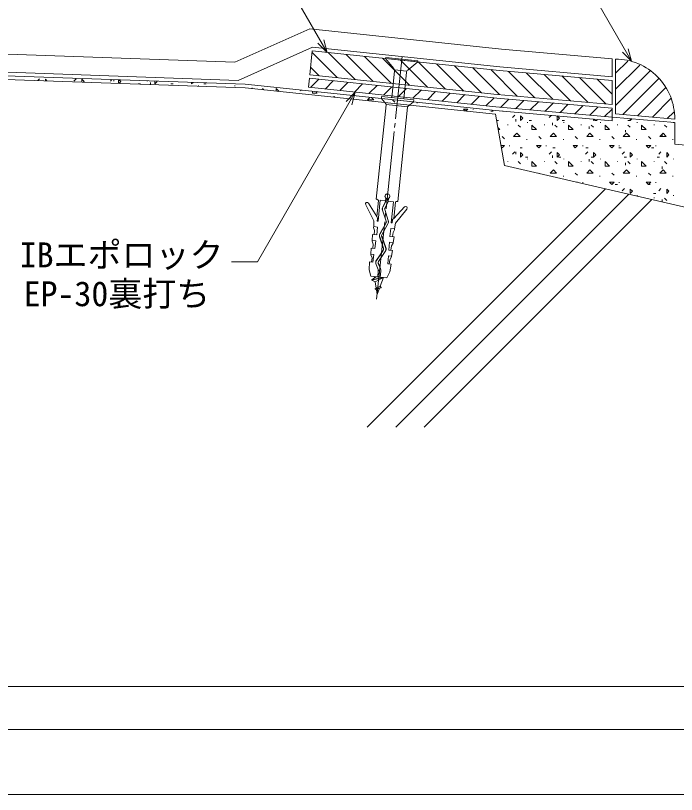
# Model space of a CAD drawing. Units: millimetres, scale not verified. Extents: x -742 to 742, y -525 to 525.
# Drawn here: x -194.4 to 111.8, y -525 to -164.4 of the extents above; entities that cross this region are included whole.
import ezdxf
from ezdxf.enums import TextEntityAlignment as Align

# ---------------------------------------------------------------- set-up
doc = ezdxf.new("R2010")
doc.units = ezdxf.units.MM
doc.header["$LTSCALE"] = 2
doc.linetypes.add('LONG_CHAIN', pattern=[21, 18, -1, 1, -1])
for name, color, linetype, lineweight in [('0-0_用紙枠', 134, 'Continuous', 9), ('0-1_輪郭線', 2, 'Continuous', 9), ('0-2_図面枠', 7, 'Continuous', 9), ('0-3_文字', 5, 'Continuous', 9), ('0-7_躯体', 7, 'Continuous', 9), ('0-9_シーリング(IBｼﾘｺｰﾝ)', 7, 'Continuous', 9), ('0-A_部材(細線)', 5, 'Continuous', 9), ('0-B_IBｼｰﾄ', 7, 'Continuous', 9), ('0-C_部材(ﾋﾞｽ類)', 7, 'Continuous', 9), ('0-D_中心線', 2, 'LONG_CHAIN', 9), ('0-E_寸法線', 7, 'Continuous', 9)]:
    doc.layers.add(name, color=color, linetype=linetype, lineweight=lineweight)
doc.styles.add('ＭＳ ゴシック', font='')
doc.styles.get('ＭＳ ゴシック').set_extended_font_data('MS Gothic')

msp = doc.modelspace()

# ---------------------------------------------------------------- linework, layer by layer
at = {"layer": '0-0_用紙枠'}
msp.add_lwpolyline([(-742.5, -525), (742.5, -525), (742.5, 525), (-742.5, 525)], close=True, dxfattribs=at)
at = {"layer": '0-1_輪郭線'}
msp.add_lwpolyline([(-692.5, -475), (692.5, -475), (692.5, 475), (-692.5, 475)], close=True, dxfattribs=at)
at = {"layer": '0-2_図面枠'}
msp.add_lwpolyline([(-712.5, -495), (712.5, -495), (712.5, 495), (-712.5, 495)], close=True, dxfattribs=at)
at = {"layer": '0-7_躯体'}
for p, q in [((-184.064, -194.501), (-183.208, -193.645)), ((-180.562, -194.623), (-180.562, -193.909)), ((-179.823, -194.649), (-180.562, -193.909)), ((-167.333, -194.704), (-166.275, -193.645)), ((-163.629, -195.215), (-163.629, -193.909)), ((-162.57, -194.968), (-163.629, -193.909)), ((-150.4, -194.704), (-149.729, -194.033)), ((-148.812, -194.756), (-148.812, -194.065)), ((-146.695, -195.806), (-146.695, -194.139)), ((-145.637, -194.968), (-146.458, -194.147)), ((-133.467, -194.704), (-133.367, -194.604)), ((-162.845, -195.242), (-162.571, -194.968)), ((-146.483, -195.813), (-145.638, -194.968)), ((-137.594, -196.026), (-136.535, -196.026)), ((-131.879, -196.323), (-131.879, -195.391)), ((-129.763, -196.027), (-128.704, -194.968)), ((-129.762, -196.026), (-129.762, -194.73)), ((-128.704, -194.968), (-128.912, -194.76)), ((-122.354, -196.026), (-121.295, -196.026)), ((-112.829, -196.026), (-112.829, -195.321)), ((-112.829, -196.027), (-112.148, -195.345)), ((-109.654, -197.084), (-109.654, -196.82)), ((-107.114, -196.026), (-106.055, -196.026)), ((-95.896, -196.027), (-95.786, -195.917)), ((-95.895, -196.026), (-95.895, -195.913)), ((-92.72, -197.084), (-92.72, -196.82)), ((-84.783, -198.143), (-84.783, -197.878)), ((-79.403, -198.761), (-80.02, -198.143)), ((-72.307, -199.506), (-73.671, -198.143)), ((-73.67, -199.363), (-73.67, -198.143)), ((-62.029, -199.201), (-62.347, -198.883)), ((-56.737, -200.259), (-56.737, -199.473)), ((-56.737, -200.259), (-54.62, -200.259)), ((-54.621, -200.259), (-55.251, -199.629)), ((-47.002, -202.166), (-46.774, -201.937)), ((-46.492, -202.22), (-46.774, -201.938)), ((-31.337, -203.434), (-30.169, -202.266)), ((-31.337, -203.434), (-28.344, -203.434)), ((-28.344, -203.434), (-29.435, -202.344)), ((-18.637, -204.493), (-19.695, -203.434)), ((-8.318, -205.022), (-8.318, -204.757)), ((13.113, -207.668), (15.23, -207.668)), ((14.025, -208.58), (13.113, -207.668)), ((14.289, -208.608), (15.229, -207.668)), ((17.611, -207.932), (17.611, -207.668)), ((25.813, -208.726), (26.871, -208.726)), ((31.105, -208.726), (31.026, -208.647)), ((31.104, -208.727), (31.171, -208.66)), ((35.867, -211.637), (36.925, -210.579)), ((37.455, -213.383), (37.455, -212.324)), ((39.571, -212.959), (39.571, -210.843)), ((40.63, -211.901), (39.571, -210.843)), ((39.571, -212.96), (40.629, -211.902)), ((52.8, -211.637), (53.797, -210.64)), ((56.504, -212.96), (57.562, -211.902)), ((56.505, -212.959), (56.505, -210.876)), ((57.563, -211.901), (56.541, -210.88)), ((73.437, -212.96), (73.991, -212.406)), ((73.438, -212.959), (73.438, -212.358)), ((90.371, -212.959), (90.371, -212.173)), ((90.371, -212.96), (91.095, -212.236)), ((28.521, -212.959), (29.411, -212.959)), ((30.046, -217.193), (29.1, -216.247)), ((33.75, -215.076), (33.75, -214.812)), ((39.571, -216.134), (38.513, -215.076)), ((42.746, -214.018), (42.746, -213.753)), ((43.593, -212.959), (44.651, -212.959)), ((44.863, -217.193), (44.863, -215.076)), ((46.979, -217.193), (44.863, -215.076)), ((50.684, -215.076), (50.684, -214.812)), ((54.388, -215.076), (54.388, -214.018)), ((56.505, -216.134), (55.446, -215.076)), ((58.833, -212.959), (59.891, -212.959)), ((59.68, -214.018), (59.68, -213.753)), ((61.796, -217.193), (61.796, -215.076)), ((63.913, -217.193), (61.796, -215.076)), ((67.617, -215.076), (67.617, -214.812)), ((71.321, -216.769), (71.321, -215.711)), ((73.438, -216.134), (72.38, -215.076)), ((74.073, -212.959), (75.131, -212.959)), ((76.613, -214.018), (76.613, -213.753)), ((80.846, -217.193), (78.729, -215.076)), ((78.73, -217.193), (78.73, -215.076)), ((84.55, -215.076), (84.55, -214.812)), ((89.313, -212.959), (90.371, -212.959)), ((90.371, -216.134), (89.313, -215.076)), ((93.546, -214.018), (93.546, -213.753)), ((95.663, -217.193), (95.663, -215.076)), ((97.779, -217.193), (95.663, -215.076)), ((101.484, -215.076), (101.484, -214.812)), ((107.305, -216.134), (106.246, -215.076)), ((110.48, -214.018), (110.48, -213.932)), ((29.267, -217.193), (30.046, -217.193)), ((36.396, -220.368), (37.893, -218.871)), ((39.39, -220.368), (37.893, -218.871)), ((44.863, -217.193), (46.98, -217.193)), ((53.33, -220.368), (54.826, -218.871)), ((56.323, -220.368), (54.826, -218.871)), ((61.796, -217.193), (63.913, -217.193)), ((70.263, -220.368), (71.76, -218.871)), ((73.256, -220.368), (71.76, -218.871)), ((78.73, -217.193), (80.846, -217.193)), ((87.196, -220.368), (88.693, -218.871)), ((88.255, -218.463), (88.255, -217.404)), ((90.19, -220.368), (88.693, -218.871)), ((95.663, -217.193), (97.78, -217.193)), ((104.13, -220.368), (105.626, -218.871)), ((105.188, -220.156), (105.188, -219.098)), ((107.123, -220.368), (105.626, -218.871)), ((32.163, -221.426), (31.105, -220.368)), ((36.396, -220.368), (39.39, -220.368)), ((42.482, -221.955), (42.482, -221.691)), ((49.096, -221.426), (48.038, -220.368)), ((53.33, -220.368), (56.323, -220.368)), ((59.415, -221.955), (59.415, -221.691)), ((66.03, -221.426), (64.971, -220.368)), ((70.263, -220.368), (73.256, -220.368)), ((76.348, -221.955), (76.348, -221.691)), ((82.963, -221.426), (81.905, -220.368)), ((87.196, -220.368), (90.19, -220.368)), ((93.282, -221.955), (93.282, -221.691)), ((99.896, -221.426), (98.838, -220.368)), ((104.13, -220.368), (107.123, -220.368)), ((110.215, -221.955), (110.215, -221.691)), ((30.573, -224.601), (32.163, -224.601)), ((31.105, -225.659), (30.686, -225.241)), ((31.104, -225.66), (32.162, -224.602)), ((34.544, -224.866), (34.544, -224.601)), ((39.36, -225.659), (40.418, -225.659)), ((46.98, -224.601), (49.096, -224.601)), ((48.038, -225.659), (46.98, -224.601)), ((48.037, -225.66), (49.096, -224.602)), ((51.477, -224.866), (51.477, -224.601)), ((54.6, -225.659), (55.658, -225.659)), ((63.913, -224.601), (66.03, -224.601)), ((64.971, -225.659), (63.913, -224.601)), ((64.971, -225.66), (66.029, -224.602)), ((68.411, -224.866), (68.411, -224.601)), ((69.84, -225.659), (70.898, -225.659)), ((80.846, -224.601), (82.963, -224.601)), ((81.905, -225.659), (80.846, -224.601)), ((81.904, -225.66), (82.962, -224.602)), ((85.08, -225.659), (86.138, -225.659)), ((85.344, -224.866), (85.344, -224.601)), ((97.78, -224.601), (99.896, -224.601)), ((98.838, -225.659), (97.78, -224.601)), ((98.837, -225.66), (99.896, -224.602)), ((100.32, -225.659), (101.378, -225.659)), ((102.277, -224.866), (102.277, -224.601)), ((35.867, -228.57), (36.925, -227.512)), ((37.455, -228.623), (37.455, -227.564)), ((39.571, -229.893), (39.571, -227.776)), ((40.63, -228.834), (39.571, -227.776)), ((39.571, -229.893), (40.629, -228.835)), ((41.9, -229.893), (42.958, -229.893)), ((42.746, -230.951), (42.746, -230.687)), ((52.8, -228.57), (53.858, -227.512)), ((54.388, -230.316), (54.388, -229.258)), ((56.504, -229.893), (57.562, -228.835)), ((56.505, -229.893), (56.505, -227.776)), ((57.563, -228.834), (56.505, -227.776)), ((57.14, -229.893), (58.198, -229.893)), ((59.68, -230.951), (59.68, -230.687)), ((69.733, -228.57), (70.792, -227.512)), ((72.38, -229.893), (73.438, -229.893)), ((73.437, -229.893), (74.496, -228.835)), ((73.438, -229.893), (73.438, -227.776)), ((74.496, -228.834), (73.438, -227.776)), ((76.613, -230.951), (76.613, -230.687)), ((86.667, -228.57), (87.725, -227.512)), ((87.62, -229.893), (88.678, -229.893)), ((90.371, -229.893), (90.371, -227.776)), ((91.43, -228.834), (90.371, -227.776)), ((90.371, -229.893), (91.429, -228.835)), ((93.546, -230.951), (93.546, -230.687)), ((102.86, -229.893), (103.918, -229.893)), ((103.6, -228.57), (104.658, -227.512)), ((107.304, -229.893), (108.362, -228.835)), ((107.305, -229.893), (107.305, -227.776)), ((108.363, -228.834), (107.305, -227.776)), ((110.48, -230.951), (110.48, -230.687)), ((33.75, -232.009), (33.75, -231.745)), ((39.571, -233.068), (38.513, -232.009)), ((44.863, -234.126), (44.863, -232.009)), ((46.979, -234.126), (44.863, -232.009)), ((44.863, -234.126), (46.98, -234.126)), ((50.684, -232.009), (50.684, -231.745)), ((56.505, -233.068), (55.446, -232.009)), ((61.796, -234.126), (61.796, -232.009)), ((63.913, -234.126), (61.796, -232.009)), ((61.796, -234.126), (63.913, -234.126)), ((67.617, -232.009), (67.617, -231.745)), ((71.321, -232.009), (71.321, -230.951)), ((73.438, -233.068), (72.38, -232.009)), ((80.846, -234.126), (78.729, -232.009)), ((78.73, -234.126), (78.73, -232.009)), ((78.73, -234.126), (80.846, -234.126)), ((84.55, -232.009), (84.55, -231.745)), ((88.255, -233.703), (88.255, -232.644)), ((90.371, -233.068), (89.313, -232.009)), ((95.663, -234.126), (95.663, -232.009)), ((97.779, -234.126), (95.663, -232.009)), ((95.663, -234.126), (97.78, -234.126)), ((101.484, -232.009), (101.484, -231.745)), ((105.188, -235.396), (105.188, -234.338)), ((107.305, -233.068), (106.246, -232.009)), ((48.303, -237.566), (48.038, -237.301)), ((53.33, -237.301), (54.826, -235.804)), ((53.33, -237.301), (56.323, -237.301)), ((56.323, -237.301), (54.826, -235.804)), ((66.03, -238.359), (64.971, -237.301)), ((70.263, -237.301), (71.76, -235.804)), ((70.263, -237.301), (73.256, -237.301)), ((73.256, -237.301), (71.76, -235.804)), ((82.963, -238.359), (81.905, -237.301)), ((87.196, -237.301), (88.693, -235.804)), ((87.196, -237.301), (90.19, -237.301)), ((90.19, -237.301), (88.693, -235.804)), ((99.896, -238.359), (98.838, -237.301)), ((104.13, -237.301), (105.626, -235.804)), ((104.13, -237.301), (107.123, -237.301)), ((107.123, -237.301), (105.626, -235.804)), ((59.415, -238.889), (59.415, -238.624)), ((65.492, -241.534), (66.03, -241.534)), ((65.929, -241.635), (66.029, -241.535)), ((68.411, -241.799), (68.411, -241.534)), ((76.348, -238.889), (76.348, -238.624)), ((80.846, -241.534), (82.963, -241.534)), ((81.905, -242.593), (80.846, -241.534)), ((81.904, -242.593), (82.962, -241.535)), ((85.344, -241.799), (85.344, -241.534)), ((93.282, -238.889), (93.282, -238.624)), ((97.78, -241.534), (99.896, -241.534)), ((98.838, -242.593), (97.78, -241.534)), ((98.837, -242.593), (99.896, -241.535)), ((102.277, -241.799), (102.277, -241.534)), ((110.215, -238.889), (110.215, -238.624)), ((-31.39, -355), (78.965, -244.645)), ((83.386, -242.593), (84.445, -242.593)), ((86.667, -245.504), (87.725, -244.445)), ((90.371, -246.826), (90.371, -244.709)), ((91.43, -245.768), (90.371, -244.709)), ((98.626, -242.593), (99.685, -242.593)), ((103.6, -245.504), (104.658, -244.445)), ((107.305, -246.826), (107.305, -244.709)), ((108.363, -245.768), (107.305, -244.709)), ((-18.191, -355), (89.688, -247.121)), ((90.371, -246.827), (91.429, -245.768)), ((93.546, -247.884), (93.546, -247.62)), ((101.166, -246.826), (102.225, -246.826)), ((101.484, -248.943), (101.484, -248.678)), ((107.304, -246.827), (108.362, -245.768)), ((110.48, -247.884), (110.48, -247.62)), ((-4.992, -355), (100.412, -249.596)), ((105.188, -250.636), (105.188, -249.578)), ((107.305, -250.001), (106.246, -248.943))]:
    msp.add_line(p, q, dxfattribs=at)
for points in [[(28.008, -210.05), (-88.02, -197.855), (-416.986, -186.367)], [(28.008, -208.383), (-87.962, -196.19), (-416.957, -184.701)], [(290.212, -267.165), (233.596, -265.188), (227.346, -254.362), (154.268, -237.491), (152.532, -227.643), (111.024, -224.011), (111.024, -213.98), (81.968, -211.437), (81.968, -213.104), (28.008, -208.383)], [(322.164, -282.715), (320.572, -291.744), (227.231, -289.446), (198.659, -272.279), (32.204, -233.849), (28.008, -210.05)]]:
    msp.add_lwpolyline(points, dxfattribs=at)
at = {"layer": '0-9_シーリング(IBｼﾘｺｰﾝ)'}
for p, q in [((83.635, -209.91), (83.635, -184.53)), ((83.635, -191.053), (89.232, -185.456)), ((83.635, -198.537), (94.838, -187.333)), ((83.635, -206.02), (99.767, -189.888)), ((-58.238, -193.45), (-58.674, -197.593)), ((-57.71, -197.695), (-53.919, -193.904)), ((-50.939, -198.407), (-47.148, -194.616)), ((86.939, -210.199), (103.493, -193.645)), ((-44.167, -199.119), (-40.376, -195.328)), ((-37.396, -199.831), (-33.605, -196.04)), ((-30.624, -200.543), (-26.833, -196.752)), ((-23.853, -201.255), (-20.062, -197.464)), ((-17.081, -201.967), (-13.29, -198.176)), ((93.821, -210.801), (106.77, -197.853)), ((-10.31, -202.679), (-6.518, -198.888)), ((-3.538, -203.391), (0.253, -199.6)), ((3.234, -204.103), (7.025, -200.311)), ((10.005, -204.815), (13.796, -201.023)), ((16.777, -205.527), (20.568, -201.735)), ((23.548, -206.238), (27.339, -202.447)), ((30.355, -206.916), (34.201, -203.069)), ((37.236, -207.518), (41.082, -203.671)), ((44.118, -208.12), (47.964, -204.274)), ((50.999, -208.722), (54.845, -204.876)), ((57.881, -209.324), (61.727, -205.478)), ((100.702, -211.403), (109.266, -202.839)), ((64.762, -209.926), (68.608, -206.08)), ((71.644, -210.528), (75.49, -206.682)), ((78.525, -211.13), (81.968, -207.687)), ((81.968, -211.431), (81.968, -207.249)), ((107.584, -212.006), (110.533, -209.057)), ((111.024, -212.306), (83.635, -209.91))]:
    msp.add_line(p, q, dxfattribs=at)
for points in [[(81.968, -207.249), (28.567, -202.577), (-58.238, -193.45)], [(81.968, -211.431), (28.167, -206.724), (-58.674, -197.593)]]:
    msp.add_lwpolyline(points, dxfattribs=at)
msp.add_arc((83.442, -212.111), 27.582, 359.59421, 89.60001, dxfattribs=at)
at = {"layer": '0-A_部材(細線)'}
for p, q in [((-45.365, -193.127), (-56.983, -181.509)), ((-37.002, -194.007), (-49.487, -181.521)), ((-28.639, -194.886), (-41.124, -182.401)), ((-20.276, -195.765), (-32.761, -183.28)), ((-11.913, -196.644), (-24.398, -184.159)), ((-3.55, -197.524), (-16.035, -185.039)), ((4.813, -198.403), (-7.673, -185.918)), ((13.175, -199.282), (0.69, -186.797)), ((-53.727, -192.248), (-57.695, -188.281)), ((21.538, -200.162), (9.053, -187.677)), ((29.878, -201.018), (17.416, -188.556)), ((38.079, -201.736), (25.779, -189.435)), ((46.28, -202.453), (34.058, -190.23)), ((54.481, -203.171), (42.259, -190.948)), ((62.683, -203.888), (50.46, -191.665)), ((70.884, -204.606), (58.661, -192.383)), ((79.085, -205.323), (66.862, -193.1)), ((81.968, -200.723), (75.063, -193.818)), ((81.968, -205.575), (81.968, -194.422))]:
    msp.add_line(p, q, dxfattribs=at)
for points in [[(29.792, -189.857), (-56.902, -180.742), (-58.064, -191.792)], [(81.968, -194.422), (29.792, -189.857), (-56.902, -180.742)], [(81.968, -205.575), (28.727, -200.917), (-58.064, -191.792)]]:
    msp.add_lwpolyline(points, dxfattribs=at)
at = {"layer": '0-B_IBｼｰﾄ'}
for p, q in [((-92.787, -186.015), (-58.077, -170.563)), ((-92.787, -186.015), (-416.608, -174.707)), ((-91.155, -194.411), (-56.728, -179.084)), ((-91.155, -194.411), (-416.899, -183.035)), ((81.968, -192.749), (81.968, -184.384))]:
    msp.add_line(p, q, dxfattribs=at)
for points in [[(81.968, -184.384), (30.751, -179.903), (-58.077, -170.563)], [(81.968, -192.749), (29.952, -188.198), (-56.728, -179.084)]]:
    msp.add_lwpolyline(points, dxfattribs=at)
at = {"layer": '0-C_部材(ﾋﾞｽ類)'}
for p, q in [((-22.923, -184.315), (-8.005, -185.883)), ((-20.073, -202.32), (-18.797, -190.185)), ((-13.189, -190.081), (-18.725, -189.499)), ((-13.261, -190.767), (-14.537, -202.902)), ((-24.864, -202.824), (-9.956, -204.392)), ((-12.701, -206.642), (-22.647, -205.596)), ((-23.069, -250.823), (-24.26, -253.084)), ((-22.996, -250.806), (-24.211, -253.109)), ((-23.282, -253.6), (-22.087, -251.332)), ((-23.233, -253.625), (-22.018, -251.322)), ((-22.767, -249.009), (-22.905, -250.319)), ((-22.709, -248.982), (-22.85, -250.325)), ((-21.805, -250.435), (-21.664, -249.092)), ((-21.75, -250.441), (-21.612, -249.13)), ((-24.373, -254.525), (-22.645, -259.579)), ((-24.32, -254.507), (-22.593, -259.561)), ((-21.746, -259.263), (-23.333, -254.148)), ((-21.693, -259.246), (-23.28, -254.131)), ((-26.775, -257.932), (-27.058, -257.469)), ((-19.549, -258.692), (-19.176, -258.297)), ((-22.714, -260.341), (-25.539, -265.404)), ((-22.666, -260.368), (-25.491, -265.431)), ((-24.731, -265.859), (-21.907, -260.85)), ((-24.683, -265.886), (-21.859, -260.877)), ((-22.913, -271.751), (-24.788, -266.503)), ((-22.855, -271.746), (-24.736, -266.485)), ((-25.679, -266.864), (-23.928, -272.184)), ((-25.626, -266.847), (-23.876, -272.166)), ((-24.088, -273.121), (-27.163, -277.696)), ((-24.044, -273.154), (-27.117, -277.727)), ((-26.248, -278.283), (-23.101, -273.639)), ((-26.202, -278.314), (-23.055, -273.67)), ((-27.362, -279.602), (-26.398, -281.994)), ((-27.311, -279.581), (-26.347, -281.974)), ((-25.361, -281.547), (-26.338, -279.237)), ((-25.31, -281.525), (-26.287, -279.215)), ((-26.313, -282.603), (-26.577, -285.428)), ((-26.258, -282.609), (-26.313, -282.603)), ((-25.461, -285.546), (-25.132, -282.727)), ((-25.132, -282.727), (-25.187, -282.721)), ((-24.075, -285.692), (-29.248, -286.909)), ((-24.549, -285.642), (-29.23, -286.744)), ((-28.162, -285.262), (-28.076, -285.809)), ((-23.876, -285.712), (-27.783, -287.656)), ((-24.948, -290.42), (-27.766, -291.082)), ((-24.931, -290.254), (-27.749, -290.916)), ((-25.398, -289.678), (-27.322, -290.57)), ((-25.767, -290.64), (-27.194, -291.374))]:
    msp.add_line(p, q, dxfattribs=at)
for points in [[(-19.16, -188.962), (-22.923, -184.315), (-22.87, -183.817), (-7.953, -185.386), (-8.005, -185.883), (-12.652, -189.646)], [(-12.624, -206.552), (-9.956, -204.392), (-9.851, -203.394), (-24.759, -201.827), (-24.864, -202.824), (-22.704, -205.492)], [(-22.631, -205.737), (-27.221, -249.391), (-27.192, -249.395), (-27.08, -249.466), (-26.962, -249.478), (-26.851, -249.55), (-26.513, -249.663)], [(-18.084, -250.549), (-17.731, -250.508), (-17.607, -250.462), (-17.489, -250.474), (-17.365, -250.428), (-17.336, -250.431), (-12.746, -206.776)], [(-32.133, -252.02), (-28.31, -259.457), (-28.441, -262.124), (-26.673, -262.31), (-27.06, -265.993), (-28.976, -265.792), (-29.11, -268.489), (-27.431, -268.666), (-27.933, -272.307), (-29.642, -272.128), (-29.776, -274.825), (-28.333, -274.976), (-28.838, -278.647), (-30.311, -278.492), (-30.505, -282.059), (-29.748, -285.095), (-22.29, -285.879), (-20.918, -283.067), (-20.366, -279.538), (-21.839, -279.383), (-21.57, -275.687), (-20.126, -275.839), (-19.697, -273.173), (-21.406, -272.993), (-21.14, -269.327), (-19.46, -269.504), (-19.031, -266.838), (-20.946, -266.636), (-20.559, -262.953), (-18.791, -263.139), (-18.364, -260.502), (-13.078, -254.023)], [(-26.275, -250.027), (-27.058, -257.469), (-30.842, -251.263)], [(-22.893, -250.202), (-25.372, -249.941), (-26.394, -259.658), (-26.836, -259.612), (-26.705, -258.364)], [(-21.738, -250.323), (-19.258, -250.584), (-20.28, -260.301), (-19.838, -260.348), (-19.707, -259.1)], [(-14.183, -253.015), (-19.176, -258.297), (-18.393, -250.856)], [(-28.441, -262.124), (-28.485, -262.537), (-28.117, -263.856), (-28.269, -265.866)], [(-18.791, -263.139), (-18.834, -263.551), (-19.468, -264.766), (-19.738, -266.763)], [(-28.846, -272.211), (-28.665, -270.204), (-29.144, -268.813), (-29.11, -268.489)], [(-20.492, -273.09), (-20.252, -271.089), (-19.494, -269.828), (-19.46, -269.504)], [(-29.776, -274.825), (-29.807, -275.119), (-29.216, -276.582), (-29.398, -278.588)], [(-20.126, -275.839), (-20.157, -276.134), (-21.039, -277.441), (-21.279, -279.442)], [(-26.555, -285.431), (-26.384, -283.811), (-25.313, -283.924), (-25.484, -285.543)], [(-27.321, -285.35), (-28.076, -285.809), (-29.23, -286.744), (-29.248, -286.909), (-27.783, -287.656), (-27.322, -290.57), (-27.749, -290.916), (-27.766, -291.082), (-27.194, -291.374), (-26.86, -293.486), (-25.767, -290.64), (-24.948, -290.42), (-24.931, -290.254), (-25.398, -289.678), (-23.876, -285.712)]]:
    msp.add_lwpolyline(points, dxfattribs=at)
for centre, radius, start, end in [((-20.455, -190.011), 1.667, 353.99776, 38.99776), ((-11.604, -190.941), 1.667, 128.99776, 173.99776), ((-22.963, -205.702), 0.333, 353.99776, 38.99776), ((-12.414, -206.811), 0.333, 128.99776, 173.99776), ((-22.087, -248.095), 1.139, 294.64219, 233.35333), ((-22.087, -248.095), 1.084, 292.99017, 235.00534), ((-31.481, -251.653), 0.748, 31.37958, 209.38812), ((-26.618, -249.991), 0.344, 353.99776, 72.37295), ((-24.17, -250.186), 1.272, 329.97288, 353.99776), ((-24.17, -250.186), 1.327, 332.19099, 353.99776), ((-24.17, -250.186), 2.378, 331.1885, 353.99776), ((-24.17, -250.186), 2.433, 332.19099, 353.99776), ((-18.051, -250.892), 0.344, 95.62257, 173.99776), ((-22.646, -253.935), 1.825, 152.21235, 198.87046), ((-22.646, -253.935), 1.77, 152.16963, 198.87046), ((-22.646, -253.935), 0.719, 152.19912, 197.23441), ((-22.646, -253.935), 0.664, 152.19099, 197.23441), ((-13.639, -253.529), 0.748, 318.60739, 136.61593), ((-27.534, -258.277), 0.833, 353.99776, 24.4249), ((-23.535, -259.883), 0.94, 330.83817, 18.87046), ((-23.535, -259.883), 0.995, 330.83817, 18.87046), ((-23.641, -259.872), 1.991, 330.58594, 17.82646), ((-23.641, -259.872), 2.046, 330.58594, 17.82646), ((-18.878, -259.187), 0.833, 143.57062, 173.99776), ((-23.946, -266.294), 1.825, 150.83817, 198.2197), ((-23.946, -266.294), 1.77, 150.83817, 198.2197), ((-24.059, -266.243), 0.774, 150.27588, 199.66509), ((-24.059, -266.243), 0.719, 150.27588, 199.66509), ((-24.807, -272.516), 0.94, 319.89861, 20.65814), ((-24.807, -272.516), 0.995, 320.07341, 20.58943), ((-24.749, -272.522), 1.991, 325.85701, 22.78571), ((-24.749, -272.522), 2.046, 325.85724, 22.27274), ((-25.465, -278.837), 2.046, 146.09674, 201.94932), ((-25.465, -278.837), 1.991, 146.09674, 201.94932), ((-25.424, -278.841), 0.995, 145.87432, 203.41707), ((-25.424, -278.841), 0.94, 145.87432, 203.42885), ((-27.578, -282.47), 1.272, 353.99776, 21.94932), ((-27.578, -282.47), 1.327, 353.99776, 21.94932), ((-27.551, -282.473), 2.378, 353.99776, 22.90973), ((-27.551, -282.473), 2.433, 353.99776, 22.90974)]:
    msp.add_arc(centre, radius, start, end, dxfattribs=at)
at = {"layer": '0-D_中心線'}
msp.add_line((-27.094, -295.714), (-15.278, -183.33), dxfattribs=at)
at = {"layer": '0-E_寸法線'}
for points in [[(91.028, -185.593), (-56.035, 69.132), (-68.035, 69.132)], [(-50.032, -181.464), (-132.438, -38.731), (-144.438, -38.731)], [(-54.274, -177.222), (-50.032, -181.464), (-51.584, -175.669)], [(86.786, -181.35), (91.028, -185.593), (89.476, -179.797)], [(-36.949, -199.878), (-82.265, -278.367), (-94.265, -278.367)], [(-38.502, -205.673), (-36.949, -199.878), (-41.191, -204.12)]]:
    msp.add_lwpolyline(points, dxfattribs=at)

# ---------------------------------------------------------------- texts
at = {"layer": '0-3_文字', "color": 7, "style": 'ＭＳ ゴシック'}
for s, p in [('IBエポロック', (-192.441, -284.426)), ('EP-30裏打ち', (-190.638, -302.426))]:
    msp.add_text(s, height=11.54, dxfattribs=at).set_placement(p, align=Align.BOTTOM_LEFT)

doc.saveas('drawing.dxf')
